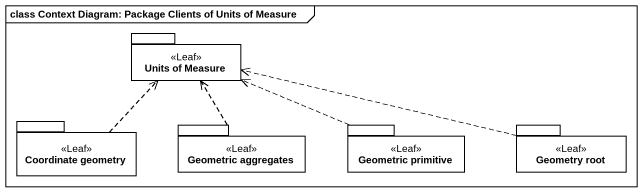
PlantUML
@startuml
mainframe class Context Diagram: Package Clients of Units of Measure
package "Units of Measure" as Units_of_Measure <<Leaf>> {
}
package "Coordinate geometry" as Coordinate_geometry <<Leaf>> {
}
package "Geometric aggregates" as Geometric_aggregates <<Leaf>> {
}
package "Geometric primitive" as Geometric_primitive <<Leaf>> {
}
package "Geometry root" as Geometry_root <<Leaf>> {
}
Coordinate_geometry .up.> Units_of_Measure
Geometric_aggregates .up.> Units_of_Measure
Geometric_primitive .left.> Units_of_Measure
Geometry_root .left.> Units_of_Measure
@enduml
